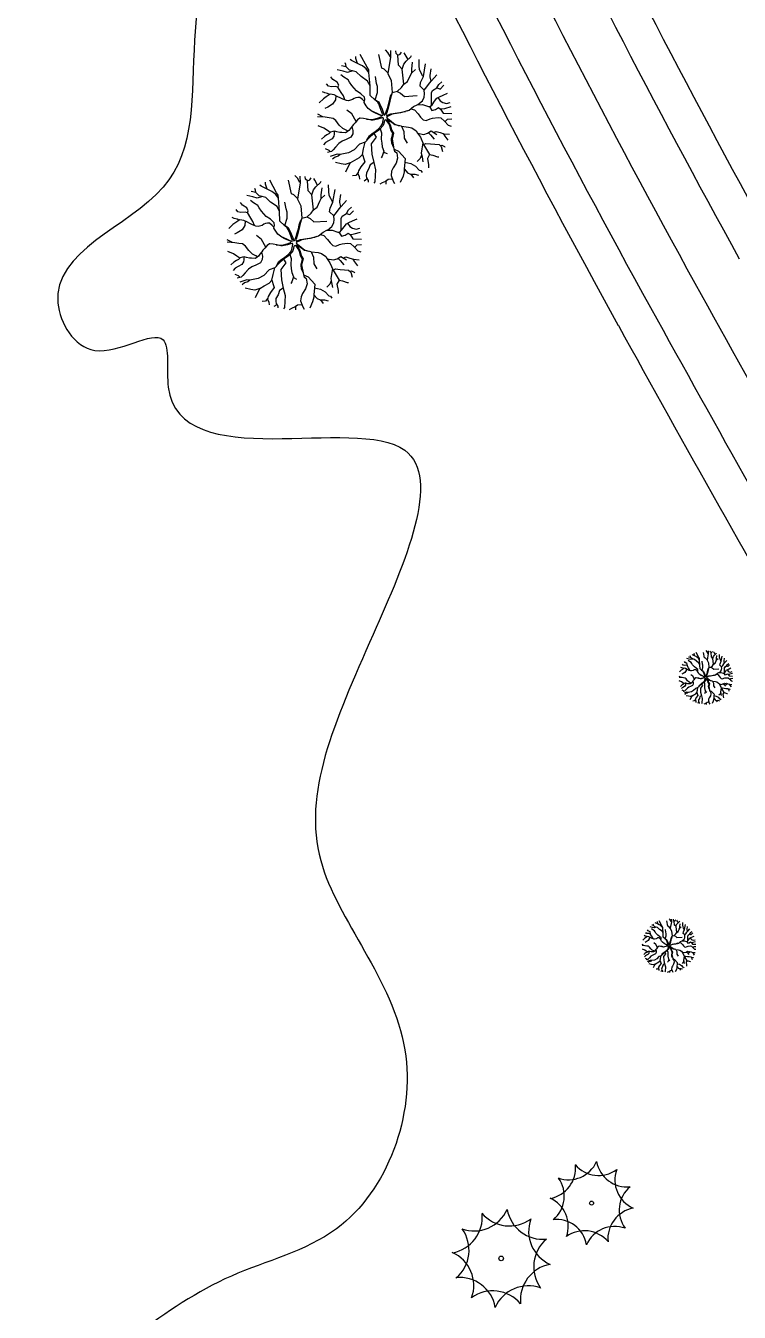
# Model space of a CAD drawing. Extents: x 99089 to 101049, y 99298 to 100905.
# Drawn here: x 99808.1 to 99963.1, y 100378.2 to 100657.6 of the extents above; entities that cross this region are included whole.
import ezdxf

# ---------------------------------------------------------------- set-up
doc = ezdxf.new("R2010")
doc.units = 0
for name, color, linetype in [('Survey Exist Alignments', 7, 'Continuous'), ('Survey Exist Pavement', 7, 'Continuous'), ('Survey Exist Surface', 7, 'Continuous'), ('Survey Exist Trees', 7, 'Continuous')]:
    doc.layers.add(name, color=color, linetype=linetype)

msp = doc.modelspace()

# ---------------------------------------------------------------- linework, layer by layer
at = {"layer": 'Survey Exist Alignments'}
for centre, radius, start, end in [((101820.63, 101631.36), 2132.25, 205.79495, 208.87624), ((104614.59, 103172.19), 5322.91, 208.87624, 210.79815)]:
    msp.add_arc(centre, radius, start, end, dxfattribs=at)
at = {"layer": 'Survey Exist Pavement'}
for centre, radius, start, end in [((101820.63, 101631.36), 2121.25, 205.79495, 208.87624), ((101820.63, 101631.36), 2143.25, 205.79495, 208.87624), ((104614.59, 103172.19), 5333.91, 208.87624, 210.79815)]:
    msp.add_arc(centre, radius, start, end, dxfattribs=at)
at = {"layer": 'Survey Exist Surface'}
for centre, radius, start, end in [((101820.63, 101631.36), 2113.25, 205.79495, 208.87624), ((101820.63, 101631.36), 2151.25, 205.79495, 208.87624), ((104614.59, 103172.19), 5341.91, 208.87624, 210.79815)]:
    msp.add_arc(centre, radius, start, end, dxfattribs=at)
at = {"layer": 'Survey Exist Trees'}
for points in [[(99882.69, 100647.38), (99882.1, 100648.22), (99881.26, 100648.83), (99880.79, 100649.07), (99879.91, 100649.53), (99878.88, 100650.05), (99878.63, 100650.22)], [(99880.24, 100649.36), (99879.86, 100650.42), (99879.86, 100650.89)], [(99882.97, 100642.39), (99882.93, 100644.48), (99882.69, 100647.38), (99882.64, 100648.02), (99882.28, 100648.56), (99880.82, 100651.3)], [(99886.78, 100647.32), (99886.01, 100648.15), (99885.49, 100648.35), (99884.85, 100651.32)], [(99887.34, 100650.83), (99886.82, 100651.72), (99886.26, 100652.3)], [(99887.34, 100652.21), (99887.4, 100650.75), (99886.82, 100647.18), (99887.54, 100645.7), (99887.76, 100643.09), (99888.91, 100643.33), (99889.78, 100644.13), (99890.3, 100644.88), (99889.94, 100648.1), (99889.14, 100648.97), (99888.96, 100651.16), (99888.58, 100651.53), (99888.51, 100652.11)], [(99888.96, 100651.16), (99889.46, 100651.4), (99889.79, 100651.84)], [(99889.94, 100648.1), (99890.26, 100649.2), (99890.78, 100649.85), (99891.8, 100650.83), (99891.93, 100651.1)], [(99891.18, 100650.24), (99890.55, 100651.3), (99890.34, 100651.68)], [(99894.52, 100646.54), (99894.36, 100646.72), (99894.04, 100647.33), (99893.71, 100647.98), (99893.62, 100648.92), (99893.57, 100650.26)], [(99879.21, 100647.75), (99878.04, 100647.43), (99877.1, 100647.67), (99875.79, 100648)], [(99882.93, 100644.48), (99882.37, 100645.56), (99880.97, 100646.55), (99879.9, 100647.57), (99878.46, 100647.95), (99877.76, 100648.65), (99876.73, 100648.87)], [(99877.76, 100648.65), (99877.7, 100649.17), (99877.55, 100649.51)], [(99890.3, 100644.89), (99891.09, 100645.46), (99891.65, 100646.72), (99891.98, 100647.33), (99892.78, 100648.03)], [(99891.98, 100647.33), (99891.98, 100648.12), (99892.17, 100649.62)], [(99893.31, 100640.43), (99894.3, 100641.23), (99894.68, 100642.07), (99894.77, 100642.78), (99894.68, 100643.59), (99893.8, 100644.41), (99893.87, 100645.22), (99894.52, 100646.54), (99894.99, 100649.26)], [(99894.68, 100643.59), (99895.29, 100644.29), (99895.85, 100645.09), (99896.27, 100645.6), (99897.45, 100646.9)], [(99896.24, 100645.56), (99895.99, 100646.44), (99895.99, 100646.77), (99896.24, 100648.22)], [(99875.93, 100644.25), (99875.42, 100644.36), (99874.53, 100644.31), (99873.88, 100644.45), (99873.47, 100644.96)], [(99877.46, 100641.45), (99877.14, 100642.35), (99876.67, 100643.05), (99875.93, 100644.26), (99876.12, 100644.68), (99875.79, 100645.29), (99874.86, 100645.9), (99874.44, 100646.44)], [(99882.56, 100639.57), (99882.56, 100639.57), (99882.08, 100640.2), (99881.66, 100640.9), (99881.8, 100641.51), (99881.75, 100642.02), (99880.92, 100642.81), (99879.98, 100643.42), (99879.47, 100644.03), (99878.96, 100644.59), (99878.5, 100645.33), (99878.17, 100645.8), (99877.24, 100646.41), (99876.59, 100646.88)], [(99884.05, 100641.5), (99884.56, 100643.09), (99884.56, 100644.35), (99884.37, 100645.05), (99884.1, 100646.54)], [(99896.3, 100640.33), (99896.31, 100642.97), (99896.53, 100643.5), (99897.43, 100644.1), (99897.89, 100644.83), (99898.52, 100645.41)], [(99897.43, 100644.11), (99897.85, 100643.92), (99898.18, 100643.82), (99898.96, 100644.65)], [(99881.7, 100641.08), (99881.29, 100641.51), (99880.73, 100641.97), (99880.26, 100641.97), (99879.84, 100641.93), (99879.47, 100641.74), (99879.14, 100641.51), (99878.25, 100641.27), (99877.79, 100641.32), (99877.04, 100641.6), (99876.44, 100641.88), (99875.92, 100642.16), (99875.13, 100642.54), (99874.29, 100642.72), (99873.87, 100642.44), (99873.4, 100642.12), (99872.8, 100641.7), (99871.88, 100640.81)], [(99874.1, 100642.6), (99873.69, 100642.87), (99873.08, 100643.01), (99872.62, 100643.21)], [(99875.47, 100642.38), (99875.41, 100641.46), (99874.8, 100640.53), (99873.73, 100639.88), (99873.12, 100639.56)], [(99883.26, 100639.06), (99883.74, 100638.89), (99884.4, 100638.58), (99885.01, 100638.31), (99885.54, 100638.09), (99885.67, 100638.1), (99885.71, 100638.24), (99885.51, 100638.79), (99885.15, 100639.77), (99884.81, 100640.57), (99884.6, 100640.95), (99883.98, 100641.5), (99882.97, 100642.39)], [(99883.8, 100641.66), (99884.39, 100641.29), (99884.81, 100641.02), (99885.16, 100640.32), (99885.47, 100639.63), (99885.76, 100638.78), (99885.94, 100638.27), (99886.03, 100638.15), (99886.16, 100638.19), (99886.29, 100638.53), (99886.5, 100639.1), (99886.77, 100639.84), (99887, 100640.75), (99887.21, 100641.62), (99887.38, 100642.26), (99887.64, 100642.7)], [(99887.76, 100643.09), (99887.39, 100641.87), (99887.15, 100640.85), (99886.86, 100639.7), (99886.5, 100638.53), (99886.44, 100638.35), (99886.51, 100638.15), (99886.68, 100638.13), (99887.48, 100638.4), (99888.37, 100638.59), (99889.41, 100638.74), (99890.09, 100638.89), (99890.67, 100638.96)], [(99888.81, 100643.31), (99889.58, 100642.95), (99890.4, 100642.23), (99893.16, 100642.45)], [(99890.99, 100639.07), (99891.4, 100639.21), (99892.38, 100640), (99893.18, 100640.42), (99894.35, 100640.47), (99895.6, 100640.05), (99895.98, 100640), (99896.4, 100640.42), (99896.91, 100641.17), (99897.43, 100641.87), (99897.99, 100642.15), (99898.78, 100642.52), (99899.75, 100642.91)], [(99897.69, 100642), (99898.17, 100641.26), (99898.73, 100640.88), (99899.52, 100640.7), (99900.36, 100640.89)], [(99879.9, 100636.76), (99878.97, 100638.44), (99877.9, 100639.26)], [(99882.17, 100637.29), (99883, 100637.21), (99883.74, 100637.28), (99884.57, 100637.49), (99885.32, 100637.8), (99885.39, 100637.94), (99885.3, 100638.04), (99884.09, 100638.58), (99883.42, 100638.93), (99882.56, 100639.57)], [(99890.99, 100639.07), (99890.37, 100638.85), (99889.55, 100638.65), (99888.65, 100638.5), (99887.75, 100638.37), (99887.14, 100638.08), (99886.58, 100637.81), (99886.51, 100637.72), (99886.67, 100637.52), (99887.15, 100637.13), (99888.06, 100636.41), (99888.47, 100636.12), (99889.27, 100635.86)], [(99891.81, 100639.54), (99892.57, 100639.3), (99893.36, 100638.42), (99893.87, 100637.72), (99894.48, 100637.15), (99895.13, 100636.97), (99895.97, 100637.34), (99896.48, 100637.48), (99897.7, 100637.62), (99898.3, 100637.57), (99899.09, 100636.82), (99899.89, 100635.94), (99900.58, 100635.77)], [(99895.82, 100640.02), (99896.35, 100639.16), (99897.14, 100639.39), (99897.8, 100639.81), (99898.26, 100639.48), (99898.82, 100638.6), (99900.69, 100638.54)], [(99898.15, 100639.56), (99898.49, 100639.53), (99899.15, 100639.62), (99900.52, 100640.04)], [(99878.15, 100634.68), (99877.77, 100634.88), (99877.03, 100635.26), (99876.24, 100636), (99875.49, 100636.98), (99874.89, 100637.45), (99874.05, 100637.59), (99873.21, 100637.73), (99871.55, 100637.81)], [(99872.7, 100637.76), (99871.56, 100638.35)], [(99874.27, 100634.37), (99873.67, 100634.79), (99872.92, 100635.31), (99871.67, 100635.82)], [(99880.82, 100637.49), (99880.72, 100637.49), (99880.2, 100637.12), (99879.69, 100636.51), (99879.31, 100636.09), (99879.03, 100635.77), (99878.66, 100635.25), (99878.33, 100634.83), (99878, 100634.56), (99877.63, 100634.32), (99876.79, 100634.37), (99876.37, 100634.37), (99875.72, 100634.56), (99875.25, 100634.65), (99874.83, 100634.6), (99874.37, 100634.46), (99873.99, 100634.09), (99873.57, 100633.86), (99873.01, 100633.49), (99872.36, 100632.92)], [(99882.27, 100632.72), (99882.79, 100633.66), (99883.38, 100634.14), (99884.03, 100634.61), (99884.73, 100635.1), (99885.37, 100635.8), (99885.61, 100636.25), (99885.82, 100637.36), (99885.75, 100637.53), (99885.59, 100637.57), (99884.6, 100637.29), (99883.59, 100637.07), (99883.16, 100637.03), (99882.29, 100637.27), (99881.54, 100637.41), (99880.82, 100637.49)], [(99888.05, 100631.23), (99887.67, 100632.07), (99887.59, 100632.83), (99887.57, 100633.1), (99887.73, 100633.54), (99887.87, 100634.25), (99887.46, 100634.95), (99887.26, 100635.82), (99886.93, 100636.4), (99886.49, 100637.02), (99886.33, 100637.12), (99886.16, 100637.08), (99886.05, 100636.89), (99885.86, 100636.15), (99885.8, 100635.93), (99885.15, 100635.19), (99884.79, 100634.81), (99883.76, 100634.16), (99882.73, 100633.23), (99881.86, 100632.26)], [(99889.76, 100635.76), (99888.32, 100636.05), (99887.65, 100636.54), (99886.58, 100637.2), (99886.98, 100636.59), (99887.33, 100636.05), (99887.45, 100635.54), (99887.7, 100634.79), (99888.03, 100634.22), (99887.71, 100632.93), (99888.13, 100630.84)], [(99889.76, 100635.76), (99891.32, 100635.57), (99892.02, 100635.42), (99892.93, 100634.73), (99893.27, 100634.24), (99893.87, 100633.36), (99894.57, 100631.76), (99895.85, 100629.57), (99895.39, 100628.71), (99895.61, 100627.39), (99895.65, 100626.68)], [(99889.76, 100635.76), (99890.29, 100634.6), (99890.36, 100633.17), (99891.01, 100632.06)], [(99899.2, 100636.71), (99899.75, 100637.24), (99900.7, 100637.37)], [(99875.14, 100634.64), (99875.16, 100634.04), (99875.06, 100633.58), (99874.69, 100632.97), (99873.89, 100632.55), (99873.29, 100632.18), (99872.86, 100631.69)], [(99878.99, 100635.71), (99879.22, 100634.83), (99879.17, 100634.09), (99878.79, 100633.39), (99877.77, 100632.83), (99876.88, 100632.5), (99876.18, 100631.99), (99875.43, 100631.2), (99874.92, 100630.59), (99874.54, 100630.22), (99873.72, 100630.06)], [(99883.76, 100634.16), (99884.27, 100633.35), (99883.18, 100631.89), (99883.3, 100629.7), (99883.73, 100627.85), (99884.14, 100626.29), (99883.98, 100623.7), (99883.76, 100623.38)], [(99885.15, 100635.19), (99885.42, 100634.32), (99885.37, 100632.96), (99885.46, 100632.03), (99885.6, 100631.24), (99885.92, 100630.35), (99885.59, 100629.23), (99885.36, 100628.86)], [(99893.27, 100634.24), (99894.61, 100633.98), (99895.4, 100634.26), (99896.2, 100634.73), (99897.45, 100633.98)], [(99895.56, 100634.35), (99896.1, 100633.89), (99896.85, 100632.95)], [(99896.73, 100634.41), (99897.32, 100634.63), (99898.16, 100634.35), (99898.95, 100634.12), (99900.22, 100633.99)], [(99898.84, 100634.15), (99899.18, 100633.56), (99899.81, 100632.69)], [(99874.38, 100630.19), (99874.02, 100630.5), (99873.29, 100630.81)], [(99877.68, 100625.84), (99878.63, 100627.8), (99879.6, 100628.39), (99880.66, 100628.93), (99881.27, 100629.6), (99881.49, 100630.86), (99881.86, 100632.26), (99880.67, 100631.81), (99879.47, 100630.63), (99878.24, 100629.93), (99876.45, 100629.62), (99875.78, 100629.7), (99874.3, 100629.2)], [(99885.87, 100630.17), (99886.06, 100630.07), (99886.62, 100629.79)], [(99888.13, 100630.84), (99888.26, 100630.35), (99888.72, 100629.93), (99888.91, 100628.81), (99888.58, 100627.73), (99887.92, 100626.71), (99887.59, 100626.01), (99887.5, 100625.07), (99887.96, 100623.81), (99888.26, 100623.3)], [(99888.15, 100630.76), (99889.1, 100630.34), (99890.59, 100628.71), (99890.49, 100627.97), (99890.38, 100626.4), (99890.33, 100625.87), (99890.1, 100624.88), (99889.49, 100623.53)], [(99894.42, 100632.1), (99894.18, 100630.86), (99894.04, 100629.92), (99894.22, 100629.08), (99894.41, 100628.01)], [(99894.57, 100631.76), (99895.07, 100632.02), (99896.05, 100631.93), (99897.03, 100631.83), (99897.92, 100631.79), (99898.38, 100631.32), (99898.66, 100630.28)], [(99898.15, 100631.55), (99898.52, 100631.6), (99899.13, 100631.32), (99899.18, 100631.22)], [(99876.45, 100629.62), (99876.03, 100629.24), (99875.33, 100629), (99874.78, 100628.56)], [(99878.63, 100627.8), (99877.52, 100627.42), (99876.68, 100627.6), (99875.42, 100627.83)], [(99881.27, 100629.6), (99881.63, 100628.44), (99881.77, 100628.02), (99880.92, 100626.95), (99880.46, 100626.06), (99880.31, 100625.5), (99880.59, 100624.85), (99880.64, 100624.21)], [(99883.73, 100627.85), (99882.93, 100627.36), (99882.6, 100626.39), (99882.13, 100625.64), (99882.09, 100624.94), (99882.18, 100624.52), (99882.5, 100623.96), (99882.56, 100623.58)], [(99890.49, 100627.97), (99891.78, 100627.65), (99892.83, 100627.06), (99893.61, 100626.19), (99893.98, 100626.1), (99894.23, 100625.67)], [(99894.14, 100629.48), (99893.85, 100628.76), (99893.2, 100628.06)], [(99895.84, 100629.57), (99896.56, 100629.45), (99897.58, 100629.13), (99897.86, 100629.06)], [(99867.7, 100623.55), (99867.18, 100624.44), (99866.62, 100625.02)], [(99867.71, 100624.93), (99867.76, 100623.46), (99867.18, 100619.9), (99867.9, 100618.42), (99868.13, 100615.81), (99869.27, 100616.05), (99870.14, 100616.85), (99870.66, 100617.59), (99870.31, 100620.82), (99869.51, 100621.68), (99869.32, 100623.88), (99868.94, 100624.25), (99868.87, 100624.82)], [(99869.32, 100623.88), (99869.82, 100624.11), (99870.15, 100624.55)], [(99880.36, 100625.68), (99879.85, 100625.03), (99879.12, 100624.94)], [(99890.39, 100626.44), (99891.09, 100625.63), (99891.74, 100625.3), (99892.68, 100625.35), (99893.44, 100625.11)], [(99891.78, 100625.31), (99892.36, 100624.54)], [(99858.12, 100621.37), (99858.06, 100621.88), (99857.91, 100622.22)], [(99863.06, 100620.1), (99862.46, 100620.94), (99861.62, 100621.55), (99861.16, 100621.78), (99860.27, 100622.25), (99859.25, 100622.76), (99858.99, 100622.94)], [(99860.6, 100622.08), (99860.23, 100623.14), (99860.23, 100623.6)], [(99863.33, 100615.11), (99863.29, 100617.2), (99863.06, 100620.1), (99863, 100620.74), (99862.64, 100621.28), (99861.18, 100624.02)], [(99867.15, 100620.04), (99866.38, 100620.87), (99865.85, 100621.07), (99865.22, 100624.04)], [(99870.31, 100620.81), (99870.63, 100621.91), (99871.14, 100622.57), (99872.17, 100623.55), (99872.29, 100623.82)], [(99871.54, 100622.95), (99870.91, 100624.01), (99870.71, 100624.4)], [(99872.35, 100620.05), (99872.35, 100620.84), (99872.54, 100622.33)], [(99873.67, 100613.14), (99874.67, 100613.94), (99875.04, 100614.79), (99875.13, 100615.49), (99875.04, 100616.31), (99874.16, 100617.13), (99874.24, 100617.94), (99874.88, 100619.26), (99875.36, 100621.97)], [(99874.88, 100619.26), (99874.72, 100619.44), (99874.4, 100620.05), (99874.07, 100620.7), (99873.98, 100621.63), (99873.93, 100622.98)], [(99882.28, 100624.34), (99881.94, 100624.01), (99881.67, 100623.84)], [(99887.8, 100624.26), (99886.84, 100624.19), (99886.28, 100623.77), (99885.53, 100623.44), (99885.03, 100623.18)], [(99886.34, 100623.81), (99886.38, 100623.14)], [(99857.82, 100614.16), (99857.5, 100615.07), (99857.04, 100615.77), (99856.29, 100616.98), (99856.48, 100617.4), (99856.16, 100618.01), (99855.22, 100618.61), (99854.81, 100619.16)], [(99859.58, 100620.47), (99858.4, 100620.15), (99857.47, 100620.39), (99856.15, 100620.72)], [(99862.92, 100612.29), (99862.92, 100612.29), (99862.44, 100612.92), (99862.02, 100613.62), (99862.16, 100614.22), (99862.12, 100614.74), (99861.28, 100615.53), (99860.35, 100616.14), (99859.84, 100616.74), (99859.33, 100617.3), (99858.86, 100618.05), (99858.54, 100618.52), (99857.6, 100619.13), (99856.95, 100619.59)], [(99863.29, 100617.2), (99862.73, 100618.28), (99861.34, 100619.26), (99860.27, 100620.29), (99858.82, 100620.66), (99858.12, 100621.37), (99857.09, 100621.58)], [(99864.42, 100614.22), (99864.92, 100615.81), (99864.92, 100617.07), (99864.74, 100617.77), (99864.46, 100619.26)], [(99870.66, 100617.61), (99871.46, 100618.18), (99872.02, 100619.44), (99872.35, 100620.05), (99873.14, 100620.75)], [(99875.04, 100616.31), (99875.65, 100617.01), (99876.21, 100617.8), (99876.63, 100618.32), (99877.82, 100619.62)], [(99876.6, 100618.28), (99876.36, 100619.16), (99876.36, 100619.48), (99876.61, 100620.94)], [(99856.3, 100616.97), (99855.78, 100617.07), (99854.89, 100617.03), (99854.24, 100617.17), (99853.84, 100617.68)], [(99876.67, 100613.04), (99876.67, 100615.69), (99876.89, 100616.22), (99877.79, 100616.82), (99878.25, 100617.55), (99878.88, 100618.13)], [(99877.8, 100616.82), (99878.22, 100616.64), (99878.54, 100616.54), (99879.32, 100617.37)], [(99862.06, 100613.79), (99861.65, 100614.22), (99861.09, 100614.69), (99860.63, 100614.69), (99860.21, 100614.64), (99859.83, 100614.46), (99859.5, 100614.22), (99858.62, 100613.99), (99858.15, 100614.04), (99857.41, 100614.32), (99856.8, 100614.6), (99856.29, 100614.88), (99855.5, 100615.25), (99854.66, 100615.44), (99854.24, 100615.16), (99853.77, 100614.84), (99853.16, 100614.42), (99852.24, 100613.53)], [(99854.46, 100615.31), (99854.05, 100615.58), (99853.44, 100615.72), (99852.99, 100615.93)], [(99855.83, 100615.09), (99855.77, 100614.18), (99855.16, 100613.25), (99854.09, 100612.6), (99853.49, 100612.28)], [(99863.62, 100611.77), (99864.1, 100611.61), (99864.76, 100611.3), (99865.37, 100611.03), (99865.9, 100610.81), (99866.03, 100610.81), (99866.08, 100610.95), (99865.88, 100611.51), (99865.51, 100612.49), (99865.18, 100613.29), (99864.96, 100613.67), (99864.34, 100614.22), (99863.33, 100615.11)], [(99864.16, 100614.37), (99864.75, 100614.01), (99865.18, 100613.74), (99865.53, 100613.03), (99865.83, 100612.35), (99866.13, 100611.5), (99866.3, 100610.99), (99866.39, 100610.87), (99866.53, 100610.91), (99866.66, 100611.24), (99866.86, 100611.81), (99867.13, 100612.56), (99867.36, 100613.47), (99867.57, 100614.34), (99867.75, 100614.97), (99868.01, 100615.42)], [(99868.13, 100615.81), (99867.75, 100614.59), (99867.51, 100613.57), (99867.22, 100612.42), (99866.86, 100611.25), (99866.81, 100611.07), (99866.88, 100610.86), (99867.04, 100610.84), (99867.84, 100611.12), (99868.74, 100611.3), (99869.77, 100611.46), (99870.45, 100611.61), (99871.03, 100611.67)], [(99869.17, 100616.03), (99869.94, 100615.67), (99870.76, 100614.95), (99873.52, 100615.16)], [(99871.35, 100611.78), (99871.77, 100611.93), (99872.75, 100612.72), (99873.54, 100613.14), (99874.71, 100613.19), (99875.97, 100612.76), (99876.34, 100612.72), (99876.76, 100613.14), (99877.28, 100613.88), (99877.79, 100614.58), (99878.35, 100614.86), (99879.15, 100615.23), (99880.12, 100615.63)], [(99878.05, 100614.71), (99878.54, 100613.98), (99879.1, 100613.6), (99879.89, 100613.41), (99880.72, 100613.61)], [(99853.07, 100610.47), (99851.93, 100611.06)], [(99860.27, 100609.48), (99859.34, 100611.15), (99858.26, 100611.98)], [(99862.53, 100610.01), (99863.36, 100609.93), (99864.1, 100610), (99864.93, 100610.21), (99865.68, 100610.52), (99865.75, 100610.66), (99865.66, 100610.76), (99864.45, 100611.3), (99863.79, 100611.65), (99862.92, 100612.29)], [(99871.35, 100611.78), (99870.73, 100611.57), (99869.91, 100611.37), (99869.01, 100611.22), (99868.12, 100611.09), (99867.51, 100610.8), (99866.95, 100610.53), (99866.88, 100610.44), (99867.03, 100610.23), (99867.51, 100609.85), (99868.42, 100609.12), (99868.83, 100608.84), (99869.63, 100608.58)], [(99872.17, 100612.25), (99872.93, 100612.02), (99873.72, 100611.13), (99874.24, 100610.43), (99874.84, 100609.87), (99875.49, 100609.68), (99876.33, 100610.06), (99876.85, 100610.2), (99878.06, 100610.34), (99878.67, 100610.29), (99879.46, 100609.54), (99880.25, 100608.65), (99880.94, 100608.49)], [(99876.19, 100612.74), (99876.71, 100611.88), (99877.51, 100612.11), (99878.16, 100612.53), (99878.63, 100612.2), (99879.18, 100611.32), (99881.05, 100611.25)], [(99878.52, 100612.28), (99878.86, 100612.25), (99879.51, 100612.34), (99880.89, 100612.76)], [(99858.52, 100607.4), (99858.14, 100607.6), (99857.39, 100607.97), (99856.6, 100608.72), (99855.86, 100609.7), (99855.25, 100610.17), (99854.41, 100610.31), (99853.57, 100610.45), (99851.91, 100610.53)], [(99854.64, 100607.09), (99854.03, 100607.51), (99853.29, 100608.02), (99852.04, 100608.54)], [(99861.18, 100610.2), (99861.08, 100610.21), (99860.57, 100609.84), (99860.05, 100609.23), (99859.68, 100608.81), (99859.4, 100608.48), (99859.02, 100607.97), (99858.7, 100607.55), (99858.37, 100607.27), (99857.99, 100607.04), (99857.16, 100607.09), (99856.74, 100607.09), (99856.08, 100607.27), (99855.62, 100607.37), (99855.2, 100607.32), (99854.73, 100607.18), (99854.36, 100606.81), (99853.94, 100606.58), (99853.37, 100606.2), (99852.73, 100605.63)], [(99859.35, 100608.42), (99859.58, 100607.55), (99859.53, 100606.8), (99859.16, 100606.11), (99858.13, 100605.55), (99857.24, 100605.22), (99856.54, 100604.71), (99855.79, 100603.91), (99855.28, 100603.31), (99854.91, 100602.94), (99854.09, 100602.78)], [(99862.64, 100605.44), (99863.15, 100606.38), (99863.74, 100606.86), (99864.4, 100607.33), (99865.1, 100607.82), (99865.74, 100608.52), (99865.98, 100608.96), (99866.18, 100610.08), (99866.12, 100610.25), (99865.95, 100610.29), (99864.97, 100610.01), (99863.95, 100609.79), (99863.53, 100609.75), (99862.66, 100609.99), (99861.91, 100610.13), (99861.18, 100610.2)], [(99868.41, 100603.95), (99868.04, 100604.79), (99867.96, 100605.55), (99867.94, 100605.81), (99868.09, 100606.25), (99868.24, 100606.97), (99867.83, 100607.67), (99867.63, 100608.54), (99867.3, 100609.11), (99866.86, 100609.74), (99866.69, 100609.84), (99866.53, 100609.8), (99866.41, 100609.61), (99866.22, 100608.87), (99866.17, 100608.65), (99865.51, 100607.91), (99865.16, 100607.53), (99864.13, 100606.87), (99863.09, 100605.95), (99862.23, 100604.98)], [(99865.51, 100607.91), (99865.78, 100607.03), (99865.73, 100605.68), (99865.83, 100604.75), (99865.96, 100603.95), (99866.29, 100603.07), (99865.96, 100601.95), (99865.73, 100601.57)], [(99870.13, 100608.48), (99868.68, 100608.76), (99868.02, 100609.26), (99866.95, 100609.92), (99867.35, 100609.31), (99867.7, 100608.77), (99867.81, 100608.26), (99868.07, 100607.5), (99868.4, 100606.94), (99868.07, 100605.65), (99868.49, 100603.56)], [(99870.13, 100608.48), (99871.69, 100608.29), (99872.38, 100608.13), (99873.3, 100607.44), (99873.63, 100606.96), (99874.23, 100606.07), (99874.93, 100604.48), (99876.21, 100602.29), (99875.75, 100601.43), (99875.98, 100600.1), (99876.02, 100599.4)], [(99870.13, 100608.48), (99870.66, 100607.32), (99870.73, 100605.89), (99871.37, 100604.78)], [(99879.56, 100609.43), (99880.11, 100609.96), (99881.07, 100610.09)], [(99855.51, 100607.36), (99855.52, 100606.76), (99855.43, 100606.29), (99855.05, 100605.69), (99854.26, 100605.27), (99853.65, 100604.9), (99853.22, 100604.4)], [(99864.13, 100606.87), (99864.64, 100606.06), (99863.54, 100604.61), (99863.67, 100602.41), (99864.09, 100600.56), (99864.51, 100599.01), (99864.34, 100596.41), (99864.12, 100596.09)], [(99873.63, 100606.96), (99874.97, 100606.7), (99875.77, 100606.98), (99876.56, 100607.44), (99877.82, 100606.7)], [(99875.93, 100607.07), (99876.47, 100606.6), (99877.21, 100605.67)], [(99877.1, 100607.12), (99877.68, 100607.35), (99878.52, 100607.07), (99879.31, 100606.84), (99880.59, 100606.71)], [(99879.21, 100606.87), (99879.54, 100606.27), (99880.18, 100605.41)], [(99854.74, 100602.9), (99854.38, 100603.22), (99853.66, 100603.52)], [(99858.04, 100598.56), (99858.99, 100600.52), (99859.96, 100601.11), (99861.02, 100601.65), (99861.63, 100602.32), (99861.86, 100603.57), (99862.23, 100604.98), (99861.03, 100604.53), (99859.83, 100603.34), (99858.61, 100602.65), (99856.82, 100602.34), (99856.14, 100602.42), (99854.67, 100601.91)], [(99856.81, 100602.34), (99856.4, 100601.95), (99855.7, 100601.72), (99855.15, 100601.28)], [(99861.63, 100602.32), (99861.99, 100601.16), (99862.13, 100600.74), (99861.29, 100599.66), (99860.82, 100598.78), (99860.68, 100598.22), (99860.96, 100597.56), (99861, 100596.93)], [(99866.24, 100602.89), (99866.43, 100602.79), (99866.99, 100602.51)], [(99868.49, 100603.56), (99868.62, 100603.06), (99869.09, 100602.64), (99869.27, 100601.52), (99868.94, 100600.45), (99868.29, 100599.42), (99867.96, 100598.72), (99867.86, 100597.79), (99868.33, 100596.53), (99868.63, 100596.02)], [(99868.51, 100603.48), (99869.47, 100603.06), (99870.95, 100601.43), (99870.85, 100600.68), (99870.75, 100599.11), (99870.7, 100598.59), (99870.46, 100597.6), (99869.86, 100596.25)], [(99874.78, 100604.82), (99874.55, 100603.57), (99874.4, 100602.64), (99874.59, 100601.8), (99874.77, 100600.73)], [(99874.93, 100604.48), (99875.44, 100604.74), (99876.41, 100604.64), (99877.39, 100604.55), (99878.28, 100604.5), (99878.75, 100604.04), (99879.03, 100602.99)], [(99876.21, 100602.28), (99876.92, 100602.17), (99877.95, 100601.84), (99878.22, 100601.78)], [(99878.51, 100604.27), (99878.89, 100604.32), (99879.49, 100604.04), (99879.54, 100603.94)], [(99858.99, 100600.52), (99857.88, 100600.13), (99857.05, 100600.32), (99855.78, 100600.55)], [(99864.09, 100600.56), (99863.3, 100600.08), (99862.97, 100599.1), (99862.5, 100598.36), (99862.45, 100597.66), (99862.54, 100597.24), (99862.87, 100596.68), (99862.93, 100596.3)], [(99870.85, 100600.68), (99872.15, 100600.37), (99873.2, 100599.77), (99873.98, 100598.91), (99874.35, 100598.81), (99874.6, 100598.39)], [(99874.5, 100602.19), (99874.21, 100601.47), (99873.56, 100600.77)], [(99860.72, 100598.39), (99860.21, 100597.75), (99859.48, 100597.66)], [(99862.65, 100597.06), (99862.31, 100596.72), (99862.03, 100596.56)], [(99868.16, 100596.98), (99867.21, 100596.91), (99866.65, 100596.49), (99865.9, 100596.16), (99865.4, 100595.9)], [(99870.75, 100599.15), (99871.46, 100598.35), (99872.11, 100598.02), (99873.04, 100598.07), (99873.81, 100597.83)], [(99872.14, 100598.02), (99872.72, 100597.26)], [(99866.71, 100596.53), (99866.74, 100595.86)], [(99953.51, 100520.68), (99953.36, 100521.11), (99953.37, 100521.29)], [(99954.61, 100517.89), (99954.59, 100518.73), (99954.5, 100519.89), (99954.47, 100520.15), (99954.33, 100520.36), (99953.75, 100521.46)], [(99956.13, 100519.87), (99955.82, 100520.2), (99955.61, 100520.28), (99955.36, 100521.47)], [(99956.35, 100521.27), (99956.15, 100521.63), (99955.92, 100521.86)], [(99956.36, 100521.82), (99956.38, 100521.24), (99956.15, 100519.81), (99956.44, 100519.22), (99956.52, 100518.18), (99956.98, 100518.27), (99957.33, 100518.59), (99957.54, 100518.89), (99957.4, 100520.18), (99957.08, 100520.52), (99957, 100521.4), (99956.85, 100521.55), (99956.82, 100521.78)], [(99957, 100521.4), (99957.2, 100521.5), (99957.33, 100521.67)], [(99957.4, 100520.18), (99957.52, 100520.62), (99957.73, 100520.88), (99958.14, 100521.27), (99958.19, 100521.38)], [(99957.89, 100521.03), (99957.64, 100521.46), (99957.56, 100521.61)], [(99951.79, 100518.64), (99951.59, 100518.68), (99951.23, 100518.66), (99950.97, 100518.72), (99950.81, 100518.92)], [(99952.4, 100517.52), (99952.27, 100517.88), (99952.09, 100518.16), (99951.79, 100518.64), (99951.87, 100518.81), (99951.74, 100519.05), (99951.36, 100519.3), (99951.2, 100519.51)], [(99953.1, 100520.04), (99952.63, 100519.91), (99952.26, 100520.01), (99951.74, 100520.14)], [(99954.44, 100516.77), (99954.44, 100516.77), (99954.25, 100517.02), (99954.08, 100517.3), (99954.14, 100517.54), (99954.12, 100517.75), (99953.79, 100518.06), (99953.41, 100518.31), (99953.21, 100518.55), (99953, 100518.77), (99952.82, 100519.07), (99952.69, 100519.26), (99952.32, 100519.5), (99952.05, 100519.69)], [(99954.59, 100518.73), (99954.37, 100519.16), (99953.81, 100519.56), (99953.38, 100519.97), (99952.8, 100520.12), (99952.52, 100520.4), (99952.11, 100520.48)], [(99952.52, 100520.4), (99952.5, 100520.6), (99952.44, 100520.74)], [(99954.5, 100519.89), (99954.26, 100520.23), (99953.92, 100520.47), (99953.74, 100520.56), (99953.38, 100520.75), (99952.97, 100520.96), (99952.87, 100521.03)], [(99955.04, 100517.54), (99955.24, 100518.17), (99955.24, 100518.68), (99955.17, 100518.96), (99955.06, 100519.56)], [(99957.54, 100518.89), (99957.86, 100519.12), (99958.08, 100519.63), (99958.21, 100519.87), (99958.53, 100520.15)], [(99958.21, 100519.87), (99958.21, 100520.19), (99958.29, 100520.78)], [(99958.74, 100517.11), (99959.14, 100517.43), (99959.29, 100517.77), (99959.33, 100518.05), (99959.29, 100518.37), (99958.94, 100518.7), (99958.97, 100519.03), (99959.23, 100519.55), (99959.42, 100520.64)], [(99959.23, 100519.55), (99959.16, 100519.63), (99959.03, 100519.87), (99958.9, 100520.13), (99958.87, 100520.5), (99958.85, 100521.04)], [(99959.29, 100518.38), (99959.53, 100518.66), (99959.76, 100518.97), (99959.93, 100519.18), (99960.4, 100519.7)], [(99959.91, 100519.16), (99959.82, 100519.51), (99959.82, 100519.64), (99959.92, 100520.23)], [(99959.94, 100517.07), (99959.94, 100518.13), (99960.03, 100518.34), (99960.39, 100518.58), (99960.57, 100518.87), (99960.83, 100519.1)], [(99960.39, 100518.58), (99960.56, 100518.51), (99960.69, 100518.47), (99961, 100518.8)], [(99950.5, 100516.04), (99950.04, 100516.28)], [(99952.68, 100514.81), (99952.53, 100514.89), (99952.23, 100515.04), (99951.91, 100515.34), (99951.62, 100515.73), (99951.37, 100515.92), (99951.04, 100515.97), (99950.7, 100516.03), (99950.04, 100516.06)], [(99954.1, 100517.37), (99953.93, 100517.54), (99953.71, 100517.73), (99953.52, 100517.73), (99953.36, 100517.71), (99953.21, 100517.63), (99953.08, 100517.54), (99952.72, 100517.45), (99952.53, 100517.47), (99952.24, 100517.58), (99951.99, 100517.69), (99951.79, 100517.8), (99951.47, 100517.95), (99951.14, 100518.03), (99950.97, 100517.92), (99950.78, 100517.79), (99950.54, 100517.62), (99950.17, 100517.26)], [(99953.75, 100515.93), (99953.71, 100515.94), (99953.5, 100515.79), (99953.29, 100515.54), (99953.14, 100515.38), (99953.03, 100515.24), (99952.88, 100515.04), (99952.75, 100514.87), (99952.62, 100514.76), (99952.47, 100514.67), (99952.14, 100514.69), (99951.97, 100514.69), (99951.71, 100514.76), (99951.52, 100514.8), (99951.35, 100514.78), (99951.17, 100514.72), (99951.02, 100514.57), (99950.85, 100514.48), (99950.62, 100514.33), (99950.36, 100514.1)], [(99951.06, 100517.98), (99950.89, 100518.08), (99950.65, 100518.14), (99950.47, 100518.22)], [(99951.61, 100517.89), (99951.58, 100517.52), (99951.34, 100517.15), (99950.91, 100516.89), (99950.67, 100516.76)], [(99953.38, 100515.64), (99953.01, 100516.31), (99952.58, 100516.64)], [(99954.33, 100514.03), (99954.53, 100514.4), (99954.77, 100514.59), (99955.03, 100514.78), (99955.31, 100514.98), (99955.57, 100515.26), (99955.66, 100515.44), (99955.75, 100515.88), (99955.72, 100515.95), (99955.65, 100515.97), (99955.26, 100515.85), (99954.86, 100515.77), (99954.69, 100515.75), (99954.34, 100515.85), (99954.04, 100515.9), (99953.75, 100515.93)], [(99956.64, 100513.43), (99956.49, 100513.77), (99956.46, 100514.07), (99956.45, 100514.18), (99956.51, 100514.35), (99956.57, 100514.64), (99956.4, 100514.92), (99956.32, 100515.27), (99956.19, 100515.5), (99956.02, 100515.75), (99955.95, 100515.79), (99955.88, 100515.77), (99955.84, 100515.7), (99955.76, 100515.4), (99955.74, 100515.31), (99955.48, 100515.01), (99955.34, 100514.86), (99954.93, 100514.6), (99954.51, 100514.23), (99954.16, 100513.84)], [(99954.29, 100515.86), (99954.62, 100515.82), (99954.92, 100515.85), (99955.25, 100515.93), (99955.55, 100516.06), (99955.57, 100516.11), (99955.54, 100516.15), (99955.06, 100516.37), (99954.79, 100516.51), (99954.44, 100516.77)], [(99954.72, 100516.56), (99954.92, 100516.5), (99955.18, 100516.37), (99955.42, 100516.26), (99955.64, 100516.17), (99955.69, 100516.18), (99955.71, 100516.23), (99955.62, 100516.46), (99955.48, 100516.85), (99955.34, 100517.17), (99955.26, 100517.32), (99955.01, 100517.54), (99954.61, 100517.89)], [(99954.94, 100517.6), (99955.17, 100517.45), (99955.35, 100517.35), (99955.48, 100517.06), (99955.61, 100516.79), (99955.72, 100516.45), (99955.79, 100516.25), (99955.83, 100516.2), (99955.88, 100516.21), (99955.94, 100516.35), (99956.02, 100516.58), (99956.13, 100516.87), (99956.22, 100517.24), (99956.3, 100517.59), (99956.37, 100517.84), (99956.48, 100518.02)], [(99956.52, 100518.18), (99956.37, 100517.69), (99956.28, 100517.28), (99956.16, 100516.82), (99956.02, 100516.35), (99956, 100516.28), (99956.03, 100516.2), (99956.09, 100516.19), (99956.41, 100516.3), (99956.77, 100516.37), (99957.18, 100516.44), (99957.45, 100516.5), (99957.69, 100516.52)], [(99957.81, 100516.56), (99957.57, 100516.48), (99957.24, 100516.4), (99956.88, 100516.34), (99956.52, 100516.29), (99956.28, 100516.17), (99956.05, 100516.06), (99956.02, 100516.03), (99956.09, 100515.94), (99956.28, 100515.79), (99956.64, 100515.5), (99956.81, 100515.39), (99957.13, 100515.28)], [(99957.33, 100515.24), (99956.75, 100515.36), (99956.48, 100515.55), (99956.05, 100515.82), (99956.21, 100515.57), (99956.35, 100515.36), (99956.4, 100515.15), (99956.5, 100514.85), (99956.63, 100514.63), (99956.5, 100514.11), (99956.67, 100513.27)], [(99956.94, 100518.26), (99957.25, 100518.12), (99957.58, 100517.83), (99958.68, 100517.92)], [(99957.81, 100516.56), (99957.98, 100516.62), (99958.37, 100516.94), (99958.69, 100517.11), (99959.16, 100517.13), (99959.66, 100516.96), (99959.81, 100516.94), (99959.98, 100517.11), (99960.18, 100517.4), (99960.39, 100517.68), (99960.61, 100517.8), (99960.93, 100517.94), (99961.32, 100518.1)], [(99958.14, 100516.75), (99958.45, 100516.66), (99958.76, 100516.3), (99958.97, 100516.02), (99959.21, 100515.8), (99959.47, 100515.72), (99959.81, 100515.87), (99960.01, 100515.93), (99960.5, 100515.99), (99960.74, 100515.97), (99961.06, 100515.67), (99961.37, 100515.31), (99961.65, 100515.25)], [(99959.75, 100516.95), (99959.96, 100516.6), (99960.28, 100516.69), (99960.54, 100516.86), (99960.72, 100516.73), (99960.95, 100516.38), (99961.69, 100516.35)], [(99960.49, 100517.74), (99960.69, 100517.44), (99960.91, 100517.29), (99961.23, 100517.22), (99961.56, 100517.3)], [(99960.68, 100516.76), (99960.82, 100516.75), (99961.08, 100516.79), (99961.63, 100516.95)], [(99961.1, 100515.62), (99961.32, 100515.84), (99961.7, 100515.89)], [(99951.13, 100514.69), (99950.89, 100514.85), (99950.59, 100515.06), (99950.09, 100515.27)], [(99951.48, 100514.79), (99951.48, 100514.56), (99951.44, 100514.37), (99951.29, 100514.13), (99950.98, 100513.96), (99950.73, 100513.81), (99950.56, 100513.61)], [(99951.17, 100513.01), (99951.03, 100513.14), (99950.74, 100513.26)], [(99953.01, 100515.22), (99953.11, 100514.87), (99953.09, 100514.57), (99952.94, 100514.29), (99952.53, 100514.07), (99952.17, 100513.94), (99951.89, 100513.73), (99951.59, 100513.42), (99951.39, 100513.17), (99951.24, 100513.03), (99950.91, 100512.96)], [(99952.49, 100511.27), (99952.87, 100512.06), (99953.26, 100512.29), (99953.68, 100512.51), (99953.93, 100512.78), (99954.02, 100513.28), (99954.16, 100513.84), (99953.69, 100513.66), (99953.21, 100513.19), (99952.72, 100512.91), (99952, 100512.79), (99951.73, 100512.82), (99951.14, 100512.62)], [(99954.93, 100514.6), (99955.13, 100514.28), (99954.69, 100513.69), (99954.74, 100512.82), (99954.91, 100512.08), (99955.08, 100511.45), (99955.01, 100510.42), (99954.92, 100510.29)], [(99955.48, 100515.01), (99955.59, 100514.66), (99955.57, 100514.12), (99955.6, 100513.75), (99955.66, 100513.43), (99955.79, 100513.08), (99955.66, 100512.63), (99955.56, 100512.48)], [(99955.77, 100513.01), (99955.84, 100512.97), (99956.07, 100512.85)], [(99956.67, 100513.27), (99956.72, 100513.08), (99956.91, 100512.91), (99956.98, 100512.46), (99956.85, 100512.03), (99956.59, 100511.62), (99956.46, 100511.34), (99956.42, 100510.97), (99956.6, 100510.46), (99956.72, 100510.26)], [(99956.68, 100513.24), (99957.06, 100513.07), (99957.65, 100512.42), (99957.62, 100512.12), (99957.57, 100511.5), (99957.55, 100511.29), (99957.46, 100510.89), (99957.22, 100510.35)], [(99957.33, 100515.24), (99957.95, 100515.17), (99958.23, 100515.1), (99958.59, 100514.83), (99958.73, 100514.64), (99958.97, 100514.28), (99959.25, 100513.64), (99959.76, 100512.77), (99959.58, 100512.42), (99959.66, 100511.89), (99959.68, 100511.61)], [(99957.33, 100515.24), (99957.54, 100514.78), (99957.56, 100514.21), (99957.82, 100513.76)], [(99958.73, 100514.64), (99959.26, 100514.53), (99959.58, 100514.64), (99959.9, 100514.83), (99960.4, 100514.53)], [(99959.19, 100513.78), (99959.09, 100513.28), (99959.04, 100512.91), (99959.11, 100512.57), (99959.18, 100512.14)], [(99959.25, 100513.64), (99959.45, 100513.75), (99959.84, 100513.71), (99960.23, 100513.67), (99960.59, 100513.65), (99960.77, 100513.47), (99960.88, 100513.05)], [(99959.64, 100514.68), (99959.86, 100514.49), (99960.16, 100514.12)], [(99960.11, 100514.7), (99960.35, 100514.79), (99960.68, 100514.68), (99961, 100514.59), (99961.51, 100514.53)], [(99960.68, 100513.56), (99960.83, 100513.58), (99961.07, 100513.47), (99961.09, 100513.43)], [(99960.96, 100514.6), (99961.09, 100514.36), (99961.34, 100514.01)], [(99952, 100512.79), (99951.83, 100512.63), (99951.55, 100512.54), (99951.33, 100512.36)], [(99952.87, 100512.06), (99952.43, 100511.9), (99952.09, 100511.98), (99951.59, 100512.07)], [(99953.56, 100511.21), (99953.36, 100510.95), (99953.07, 100510.91)], [(99953.93, 100512.78), (99954.07, 100512.31), (99954.13, 100512.15), (99953.79, 100511.72), (99953.6, 100511.36), (99953.55, 100511.14), (99953.66, 100510.88), (99953.67, 100510.62)], [(99954.33, 100510.67), (99954.2, 100510.54), (99954.09, 100510.47)], [(99954.91, 100512.08), (99954.59, 100511.88), (99954.46, 100511.49), (99954.27, 100511.19), (99954.25, 100510.91), (99954.29, 100510.75), (99954.42, 100510.52), (99954.44, 100510.37)], [(99956.54, 100510.64), (99956.16, 100510.61), (99955.93, 100510.45), (99955.63, 100510.32), (99955.43, 100510.21)], [(99955.96, 100510.46), (99955.97, 100510.19)], [(99957.57, 100511.51), (99957.86, 100511.19), (99958.12, 100511.06), (99958.49, 100511.08), (99958.8, 100510.98)], [(99957.62, 100512.12), (99958.13, 100512), (99958.55, 100511.76), (99958.86, 100511.41), (99959.01, 100511.38), (99959.11, 100511.21)], [(99958.13, 100511.06), (99958.36, 100510.75)], [(99959.07, 100512.73), (99958.96, 100512.44), (99958.7, 100512.16)], [(99959.76, 100512.76), (99960.04, 100512.72), (99960.45, 100512.59), (99960.56, 100512.56)], [(99946.5, 100461.64), (99946.27, 100461.98), (99945.93, 100462.22), (99945.74, 100462.31), (99945.39, 100462.5), (99944.98, 100462.71), (99944.88, 100462.78)], [(99945.52, 100462.43), (99945.37, 100462.85), (99945.37, 100463.04)], [(99946.61, 100459.64), (99946.6, 100460.48), (99946.5, 100461.64), (99946.48, 100461.89), (99946.34, 100462.11), (99945.75, 100463.21)], [(99948.14, 100461.61), (99947.83, 100461.95), (99947.62, 100462.03), (99947.37, 100463.21)], [(99948.36, 100463.02), (99948.15, 100463.37), (99947.93, 100463.61)], [(99948.36, 100463.57), (99948.39, 100462.98), (99948.15, 100461.56), (99948.44, 100460.97), (99948.53, 100459.92), (99948.99, 100460.02), (99949.34, 100460.34), (99949.55, 100460.64), (99949.4, 100461.93), (99949.08, 100462.27), (99949.01, 100463.15), (99948.86, 100463.3), (99948.83, 100463.53)], [(99949.01, 100463.15), (99949.21, 100463.24), (99949.34, 100463.42)], [(99949.4, 100461.93), (99949.53, 100462.37), (99949.74, 100462.63), (99950.15, 100463.02), (99950.2, 100463.13)], [(99949.9, 100462.78), (99949.65, 100463.21), (99949.56, 100463.36)], [(99950.22, 100461.62), (99950.22, 100461.94), (99950.3, 100462.53)], [(99951.23, 100461.3), (99951.17, 100461.37), (99951.04, 100461.62), (99950.91, 100461.88), (99950.87, 100462.25), (99950.85, 100462.79)], [(99946.11, 100459.12), (99945.94, 100459.29), (99945.72, 100459.48), (99945.53, 100459.48), (99945.36, 100459.46), (99945.21, 100459.38), (99945.08, 100459.29), (99944.73, 100459.2), (99944.54, 100459.22), (99944.24, 100459.33), (99944, 100459.44), (99943.8, 100459.55), (99943.48, 100459.7), (99943.14, 100459.78), (99942.98, 100459.66), (99942.79, 100459.53), (99942.55, 100459.37), (99942.18, 100459.01)], [(99943.07, 100459.72), (99942.9, 100459.83), (99942.66, 100459.89), (99942.48, 100459.97)], [(99943.8, 100460.39), (99943.59, 100460.43), (99943.24, 100460.41), (99942.98, 100460.47), (99942.82, 100460.67)], [(99944.41, 100459.27), (99944.28, 100459.63), (99944.1, 100459.91), (99943.8, 100460.39), (99943.87, 100460.56), (99943.74, 100460.8), (99943.37, 100461.05), (99943.2, 100461.26)], [(99945.11, 100461.79), (99944.64, 100461.66), (99944.27, 100461.75), (99943.74, 100461.89)], [(99946.45, 100458.52), (99946.45, 100458.52), (99946.26, 100458.77), (99946.09, 100459.05), (99946.15, 100459.29), (99946.13, 100459.49), (99945.79, 100459.81), (99945.42, 100460.05), (99945.22, 100460.3), (99945.01, 100460.52), (99944.83, 100460.82), (99944.7, 100461.01), (99944.32, 100461.25), (99944.06, 100461.44)], [(99946.6, 100460.48), (99946.37, 100460.91), (99945.82, 100461.3), (99945.39, 100461.72), (99944.81, 100461.87), (99944.53, 100462.15), (99944.12, 100462.23)], [(99944.53, 100462.15), (99944.51, 100462.35), (99944.45, 100462.49)], [(99946.95, 100459.35), (99947.18, 100459.2), (99947.35, 100459.1), (99947.49, 100458.81), (99947.61, 100458.54), (99947.73, 100458.2), (99947.8, 100457.99), (99947.84, 100457.95), (99947.89, 100457.96), (99947.94, 100458.1), (99948.03, 100458.32), (99948.14, 100458.62), (99948.23, 100458.99), (99948.31, 100459.33), (99948.38, 100459.59), (99948.48, 100459.77)], [(99947.05, 100459.29), (99947.25, 100459.92), (99947.25, 100460.43), (99947.18, 100460.71), (99947.07, 100461.3)], [(99948.53, 100459.92), (99948.38, 100459.43), (99948.29, 100459.03), (99948.17, 100458.57), (99948.03, 100458.1), (99948, 100458.03), (99948.03, 100457.95), (99948.1, 100457.94), (99948.42, 100458.05), (99948.78, 100458.12), (99949.19, 100458.18), (99949.46, 100458.24), (99949.69, 100458.27)], [(99948.95, 100460.01), (99949.26, 100459.87), (99949.59, 100459.58), (99950.69, 100459.67)], [(99949.55, 100460.64), (99949.86, 100460.87), (99950.09, 100461.38), (99950.22, 100461.62), (99950.54, 100461.9)], [(99949.82, 100458.31), (99949.99, 100458.37), (99950.38, 100458.69), (99950.7, 100458.86), (99951.17, 100458.87), (99951.67, 100458.71), (99951.82, 100458.69), (99951.99, 100458.85), (99952.19, 100459.15), (99952.4, 100459.43), (99952.62, 100459.54), (99952.94, 100459.69), (99953.33, 100459.85)], [(99950.75, 100458.86), (99951.15, 100459.18), (99951.3, 100459.52), (99951.33, 100459.8), (99951.3, 100460.12), (99950.95, 100460.45), (99950.98, 100460.78), (99951.23, 100461.3), (99951.42, 100462.39)], [(99951.3, 100460.12), (99951.54, 100460.4), (99951.77, 100460.72), (99951.94, 100460.93), (99952.41, 100461.45)], [(99951.92, 100460.91), (99951.82, 100461.26), (99951.82, 100461.39), (99951.92, 100461.98)], [(99951.95, 100458.82), (99951.95, 100459.87), (99952.04, 100460.09), (99952.4, 100460.33), (99952.58, 100460.62), (99952.83, 100460.85)], [(99952.4, 100460.33), (99952.57, 100460.25), (99952.7, 100460.22), (99953.01, 100460.55)], [(99942.51, 100457.79), (99942.05, 100458.02)], [(99944.69, 100456.56), (99944.54, 100456.64), (99944.24, 100456.79), (99943.92, 100457.09), (99943.62, 100457.48), (99943.38, 100457.67), (99943.05, 100457.72), (99942.71, 100457.78), (99942.05, 100457.81)], [(99943.14, 100456.43), (99942.89, 100456.6), (99942.6, 100456.81), (99942.1, 100457.02)], [(99945.75, 100457.68), (99945.71, 100457.68), (99945.51, 100457.53), (99945.3, 100457.29), (99945.15, 100457.12), (99945.04, 100456.99), (99944.89, 100456.79), (99944.76, 100456.62), (99944.63, 100456.51), (99944.48, 100456.42), (99944.14, 100456.43), (99943.98, 100456.43), (99943.71, 100456.51), (99943.53, 100456.55), (99943.36, 100456.53), (99943.17, 100456.47), (99943.02, 100456.32), (99942.86, 100456.23), (99942.63, 100456.08), (99942.37, 100455.85)], [(99943.62, 100459.64), (99943.59, 100459.27), (99943.35, 100458.9), (99942.92, 100458.64), (99942.68, 100458.51)], [(99945.02, 100456.97), (99945.11, 100456.62), (99945.09, 100456.32), (99944.94, 100456.04), (99944.53, 100455.82), (99944.18, 100455.69), (99943.9, 100455.48), (99943.6, 100455.17), (99943.39, 100454.92), (99943.24, 100454.77), (99942.92, 100454.71)], [(99945.39, 100457.39), (99945.02, 100458.06), (99944.59, 100458.39)], [(99946.34, 100455.77), (99946.54, 100456.15), (99946.78, 100456.34), (99947.04, 100456.53), (99947.32, 100456.73), (99947.58, 100457.01), (99947.67, 100457.19), (99947.75, 100457.63), (99947.73, 100457.7), (99947.66, 100457.71), (99947.27, 100457.6), (99946.86, 100457.51), (99946.69, 100457.5), (99946.35, 100457.59), (99946.04, 100457.65), (99945.75, 100457.68)], [(99948.65, 100455.18), (99948.5, 100455.51), (99948.46, 100455.82), (99948.46, 100455.92), (99948.52, 100456.1), (99948.58, 100456.39), (99948.41, 100456.67), (99948.33, 100457.01), (99948.2, 100457.25), (99948.02, 100457.5), (99947.96, 100457.54), (99947.89, 100457.52), (99947.85, 100457.44), (99947.77, 100457.15), (99947.75, 100457.06), (99947.49, 100456.76), (99947.34, 100456.61), (99946.93, 100456.35), (99946.52, 100455.98), (99946.17, 100455.59)], [(99946.29, 100457.6), (99946.63, 100457.57), (99946.92, 100457.6), (99947.25, 100457.68), (99947.55, 100457.81), (99947.58, 100457.86), (99947.55, 100457.9), (99947.06, 100458.12), (99946.8, 100458.26), (99946.45, 100458.52)], [(99946.73, 100458.31), (99946.92, 100458.24), (99947.19, 100458.12), (99947.43, 100458.01), (99947.64, 100457.92), (99947.69, 100457.92), (99947.71, 100457.98), (99947.63, 100458.2), (99947.49, 100458.6), (99947.35, 100458.91), (99947.27, 100459.07), (99947.02, 100459.29), (99946.61, 100459.64)], [(99949.82, 100458.31), (99949.57, 100458.23), (99949.25, 100458.15), (99948.89, 100458.09), (99948.53, 100458.03), (99948.29, 100457.92), (99948.06, 100457.81), (99948.03, 100457.77), (99948.09, 100457.69), (99948.29, 100457.54), (99948.65, 100457.25), (99948.81, 100457.13), (99949.13, 100457.03)], [(99949.33, 100456.99), (99948.75, 100457.11), (99948.49, 100457.3), (99948.06, 100457.57), (99948.22, 100457.32), (99948.36, 100457.11), (99948.41, 100456.9), (99948.51, 100456.6), (99948.64, 100456.37), (99948.51, 100455.86), (99948.68, 100455.02)], [(99949.33, 100456.99), (99949.96, 100456.92), (99950.23, 100456.85), (99950.6, 100456.58), (99950.73, 100456.38), (99950.97, 100456.03), (99951.25, 100455.39), (99951.77, 100454.51), (99951.58, 100454.17), (99951.67, 100453.64), (99951.69, 100453.36)], [(99949.33, 100456.99), (99949.54, 100456.53), (99949.57, 100455.95), (99949.83, 100455.51)], [(99950.15, 100458.5), (99950.46, 100458.41), (99950.77, 100458.05), (99950.98, 100457.77), (99951.22, 100457.55), (99951.48, 100457.47), (99951.82, 100457.62), (99952.02, 100457.68), (99952.51, 100457.73), (99952.75, 100457.72), (99953.06, 100457.42), (99953.38, 100457.06), (99953.66, 100457)], [(99951.76, 100458.69), (99951.97, 100458.35), (99952.28, 100458.44), (99952.55, 100458.61), (99952.73, 100458.48), (99952.95, 100458.13), (99953.7, 100458.1)], [(99952.5, 100459.48), (99952.7, 100459.19), (99952.92, 100459.04), (99953.24, 100458.97), (99953.57, 100459.04)], [(99952.69, 100458.51), (99952.82, 100458.5), (99953.09, 100458.54), (99953.64, 100458.7)], [(99953.11, 100457.37), (99953.33, 100457.58), (99953.71, 100457.64)], [(99943.48, 100456.54), (99943.49, 100456.3), (99943.45, 100456.12), (99943.3, 100455.87), (99942.98, 100455.71), (99942.74, 100455.56), (99942.57, 100455.36)], [(99943.18, 100454.76), (99943.03, 100454.89), (99942.74, 100455.01)], [(99944.5, 100453.02), (99944.88, 100453.81), (99945.27, 100454.04), (99945.69, 100454.26), (99945.93, 100454.53), (99946.02, 100455.03), (99946.17, 100455.59), (99945.69, 100455.41), (99945.21, 100454.94), (99944.72, 100454.66), (99944.01, 100454.54), (99943.74, 100454.57), (99943.15, 100454.36)], [(99944.01, 100454.54), (99943.84, 100454.38), (99943.56, 100454.29), (99943.34, 100454.11)], [(99945.93, 100454.53), (99946.08, 100454.06), (99946.13, 100453.89), (99945.8, 100453.46), (99945.61, 100453.11), (99945.55, 100452.89), (99945.66, 100452.63), (99945.68, 100452.37)], [(99946.93, 100456.35), (99947.14, 100456.02), (99946.7, 100455.44), (99946.75, 100454.56), (99946.92, 100453.82), (99947.08, 100453.2), (99947.02, 100452.16), (99946.93, 100452.04)], [(99947.49, 100456.76), (99947.6, 100456.41), (99947.58, 100455.87), (99947.61, 100455.5), (99947.67, 100455.18), (99947.8, 100454.83), (99947.67, 100454.38), (99947.57, 100454.23)], [(99947.78, 100454.75), (99947.85, 100454.71), (99948.08, 100454.6)], [(99948.68, 100455.02), (99948.73, 100454.83), (99948.92, 100454.66), (99948.99, 100454.21), (99948.86, 100453.78), (99948.6, 100453.37), (99948.46, 100453.09), (99948.43, 100452.72), (99948.61, 100452.21), (99948.73, 100452.01)], [(99948.69, 100454.99), (99949.07, 100454.82), (99949.66, 100454.17), (99949.62, 100453.87), (99949.58, 100453.24), (99949.56, 100453.03), (99949.47, 100452.64), (99949.22, 100452.1)], [(99951.08, 100454.48), (99950.97, 100454.19), (99950.71, 100453.91)], [(99950.73, 100456.38), (99951.27, 100456.28), (99951.59, 100456.39), (99951.91, 100456.58), (99952.41, 100456.28)], [(99951.19, 100455.53), (99951.1, 100455.03), (99951.04, 100454.66), (99951.12, 100454.32), (99951.19, 100453.89)], [(99951.25, 100455.39), (99951.46, 100455.49), (99951.85, 100455.46), (99952.24, 100455.42), (99952.59, 100455.4), (99952.78, 100455.21), (99952.89, 100454.8)], [(99951.65, 100456.43), (99951.87, 100456.24), (99952.17, 100455.87)], [(99951.76, 100454.51), (99952.05, 100454.47), (99952.46, 100454.34), (99952.57, 100454.31)], [(99952.12, 100456.45), (99952.35, 100456.54), (99952.69, 100456.43), (99953.01, 100456.33), (99953.52, 100456.28)], [(99952.69, 100455.31), (99952.84, 100455.33), (99953.08, 100455.21), (99953.1, 100455.17)], [(99952.96, 100456.35), (99953.1, 100456.11), (99953.35, 100455.76)], [(99944.88, 100453.81), (99944.44, 100453.65), (99944.1, 100453.73), (99943.59, 100453.82)], [(99945.57, 100452.96), (99945.37, 100452.7), (99945.07, 100452.66)], [(99946.34, 100452.42), (99946.2, 100452.29), (99946.09, 100452.22)], [(99946.92, 100453.82), (99946.6, 100453.63), (99946.47, 100453.24), (99946.28, 100452.94), (99946.26, 100452.66), (99946.3, 100452.49), (99946.43, 100452.27), (99946.45, 100452.12)], [(99948.55, 100452.39), (99948.16, 100452.36), (99947.94, 100452.19), (99947.64, 100452.06), (99947.44, 100451.96)], [(99947.96, 100452.21), (99947.98, 100451.94)], [(99949.58, 100453.26), (99949.86, 100452.94), (99950.12, 100452.81), (99950.5, 100452.83), (99950.8, 100452.73)], [(99949.62, 100453.87), (99950.14, 100453.75), (99950.56, 100453.51), (99950.87, 100453.16), (99951.02, 100453.12), (99951.12, 100452.95)], [(99950.14, 100452.81), (99950.37, 100452.5)]]:
    msp.add_lwpolyline(points, dxfattribs=at)
for centre, radius in [((99931.05, 100401.89), 0.425), ((99911.42, 100389.88), 0.5)]:
    msp.add_circle(centre, radius, dxfattribs=at)
for centre, radius, start, end in [((99920.88, 100409.5), 6.69, 280.2067, 5.9716), ((99926.04, 100413.64), 6.69, 250.2113, 335.9762), ((99932.59, 100414.57), 6.69, 220.2113, 305.9762), ((99938.73, 100412.1), 6.69, 190.2113, 275.9762), ((99918.43, 100403.4), 6.69, 310.2067, 35.9716), ((99942.81, 100406.9), 6.69, 160.2113, 245.9762), ((99943.75, 100400.35), 6.69, 130.2511, 215.9272), ((99919.3, 100396.87), 6.69, 340.2113, 65.9762), ((99899.44, 100398.84), 7.87, 280.2067, 5.9716), ((99905.52, 100403.71), 7.87, 250.2113, 335.9762), ((99913.22, 100404.8), 7.87, 220.2113, 305.9762), ((99920.45, 100401.9), 7.87, 190.2113, 275.9762), ((99925.25, 100395.78), 7.87, 160.2113, 245.9762), ((99923.38, 100391.67), 6.69, 10.2113, 95.9762), ((99941.28, 100394.2), 6.69, 100.2511, 185.9272), ((99896.57, 100391.66), 7.87, 310.2067, 35.9716), ((99929.52, 100389.2), 6.69, 40.2113, 125.9762), ((99936.07, 100390.13), 6.69, 70.2113, 155.9762), ((99926.35, 100388.07), 7.87, 130.2511, 215.9272), ((99897.59, 100383.98), 7.87, 340.2113, 65.9762), ((99923.45, 100380.84), 7.87, 100.2511, 185.9272), ((99902.39, 100377.86), 7.87, 10.2113, 95.9762), ((99909.61, 100374.96), 7.87, 40.2113, 125.9762), ((99917.31, 100376.05), 7.87, 70.2113, 155.9762)]:
    msp.add_arc(centre, radius, start, end, dxfattribs=at)
msp.add_spline([(99708.96, 100746.98), (99744.35, 100746.98), (99761.48, 100717.28), (99780.88, 100709.29), (99813.99, 100700.15), (99843.68, 100681.88), (99844.82, 100654.46), (99837.97, 100622.48), (99815.14, 100597.35), (99823.13, 100587.07), (99837.97, 100589.36), (99839.11, 100579.08), (99890.49, 100565.37), (99883.64, 100525.4), (99872.22, 100476.28), (99890.49, 100435.16), (99875.65, 100396.33), (99852.81, 100386.05), (99810.57, 100359.78), (99753.48, 100331.22), (99752.34, 100269.55), (99708.96, 100231.85), (99672.42, 100279.83), (99651.87, 100314.09), (99622.18, 100372.34), (99579.94, 100363.2), (99561.67, 100339.22), (99547.97, 100307.24), (99506.87, 100301.53), (99492.03, 100253.55), (99514.86, 100197.59), (99538.84, 100148.47), (99495.45, 100087.94), (99466.91, 100099.36), (99416.67, 100077.66), (99398.41, 100043.39), (99357.3, 100004.56), (99323.05, 100001.13), (99289.94, 100017.12), (99224.86, 100033.11), (99184.9, 100029.69), (99151.79, 100022.83), (99124.39, 99976), (99108.41, 99926.89), (99089, 99900.62)], degree=3, dxfattribs=at)

doc.saveas('drawing.dxf')
